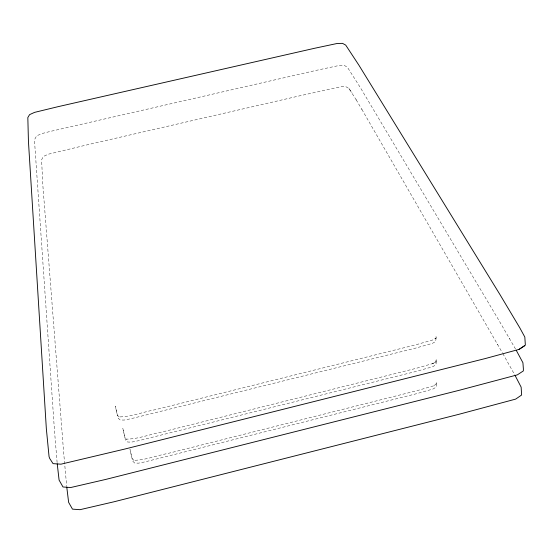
<?xml version="1.0" encoding="UTF-8"?>
<svg xmlns="http://www.w3.org/2000/svg" width="553" height="553" viewBox="0 0 553 553"><rect width="100%" height="100%" fill="white"/><g stroke="black" fill="none" stroke-linecap="round" stroke-linejoin="round"><path stroke-width="0.41" stroke-dasharray="2.77 2.07" d="M356.346 100.058L349.012 88.556L345.929 86.71L340.717 86.793L301.551 95.399L88.342 144.554L48.139 154.252L43.341 156.499L41.606 159.789L42.74 183.873L63.699 453.156L66.685 486.198M349.012 88.556L352.026 93.015M356.187 99.796L362.028 109.674M515.541 349.067L498.633 319.897L360.397 87.678L347.388 67.21L344.256 65.406L338.961 65.51L316.551 70.293L50.254 131.441L41.461 133.681L36.581 135.927L34.791 139.204L34.742 144.119L54.491 430.78L57.159 463.048M509.417 338.332L509.742 338.885M361.862 109.397L502.4 352.828M497.486 344.173L497.762 344.664M502.822 353.574L514.76 374.893M436.186 337.828L435.591 341.533L432.391 343.378L415.586 348.114L130.985 418.711L124.114 420.066L120.167 419.983L118.245 418.268L117.775 416.948L115.314 406.096L117.388 415.31L119.337 417.024L118.771 416.941C131.151 416.851 143.027 411.964 155.123 409.738L415.815 344.809L432.764 339.964L435.944 338.125L435.356 338.491L435.964 336.183L436.186 337.828M436.428 361.24L435.854 364.883L432.716 366.708L416.291 371.374L138.195 440.789L131.476 442.117L127.612 442.02L125.718 440.299L125.268 439.041L122.807 428.243L124.909 437.464L126.824 439.186L126.278 439.13C138.374 439.089 149.981 434.257 161.801 432.08L416.52 368.243L433.082 363.459L436.193 361.634L432.529 363.777L435.619 361.966L436.213 359.664L436.428 361.24M436.683 383.602L436.117 387.183L433.047 388.994L416.983 393.591L145.086 461.852L138.52 463.151L134.738 463.041L132.879 461.32L132.444 460.117L129.976 449.389L132.098 458.603L133.985 460.331L133.46 460.296C145.287 460.303 156.63 455.52 168.188 453.391L417.211 390.612L433.407 385.897L432.868 386.181L435.895 384.39L436.476 382.082L436.683 383.602"/><path stroke-width="0.83" d="M519.101 349.365L525.35 345.141L524.825 337.06L519.779 327.798L499.864 294.424L358.897 65.178L345.722 45.118L342.542 43.362L337.157 43.48L314.374 48.325L57.982 106.694L34.569 112.377L29.592 114.637L27.83 117.568L28.438 141.347L46.341 428.672L49.065 456.654L49.68 458.43L53.047 463.635L60.948 464.181L124.784 449.05L485.534 358.489L519.101 349.365L524.721 345.715M516.364 350.519L522.924 362.733L523.387 368.955L523.345 370.925L517.338 374.865L458.872 390.383L105.706 479.43L70.708 487.525L63.001 486.979L59.088 480.087L57.236 463.884M515.161 375.625L521.14 387.141L521.624 395.015L515.673 399.107L458.617 414.377L114.125 501.758L80.005 509.686L72.478 509.133L68.627 502.338L66.761 487.034"/></g></svg>
